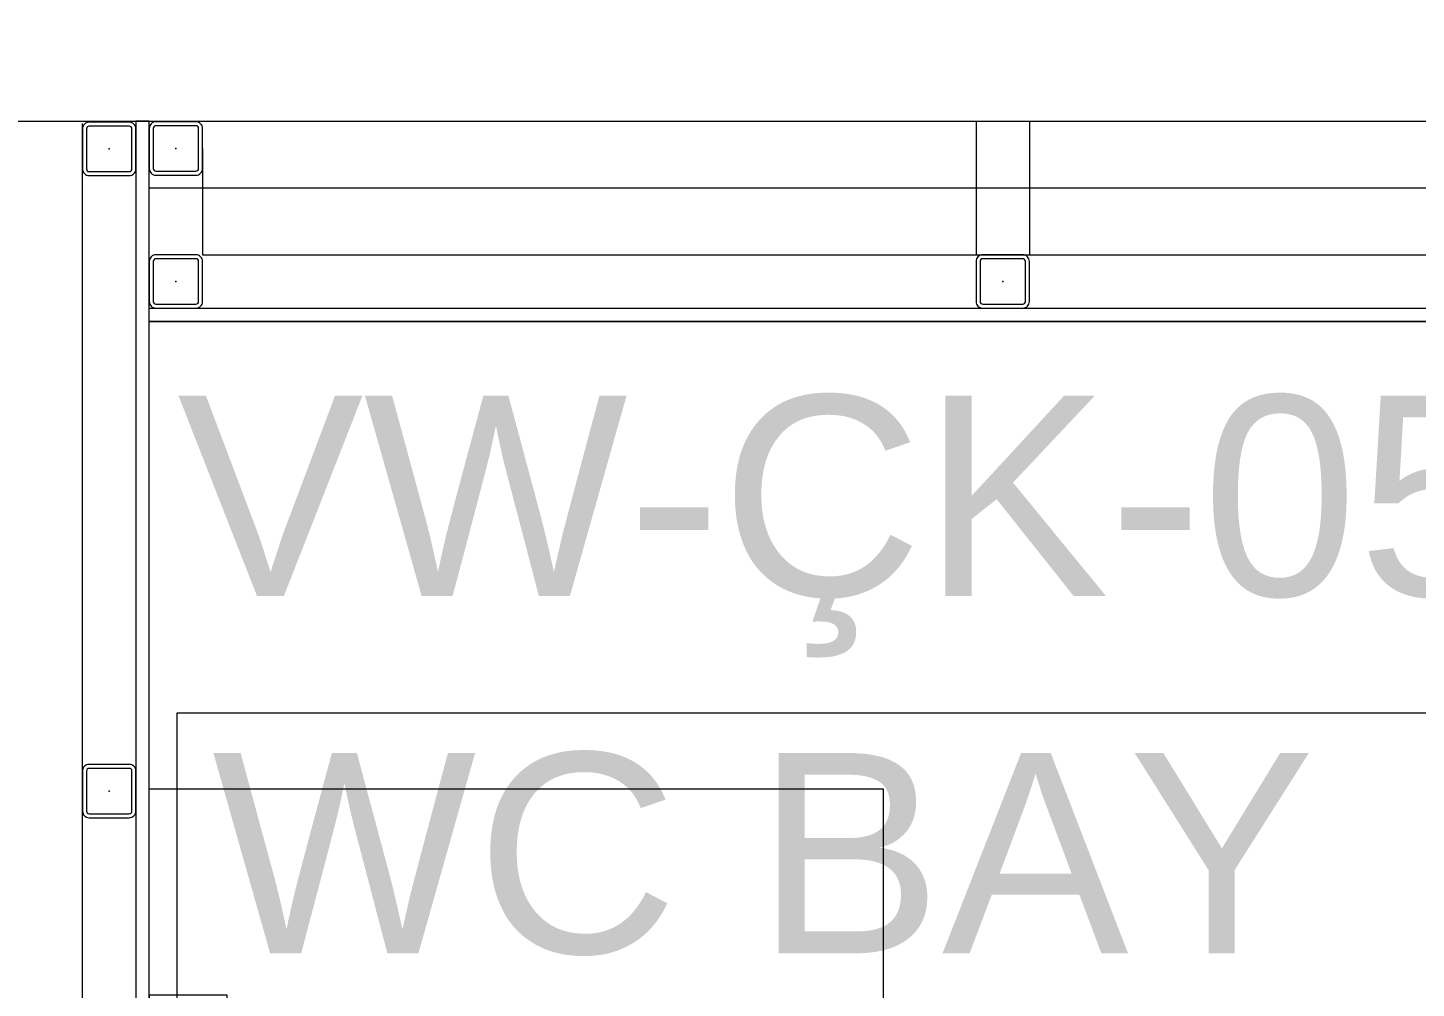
# Model space of a CAD drawing. Extents: x -1073 to 35213, y -1180 to 6950.
# Drawn here: x 31236.7 to 31340.8, y 3392.6 to 3464.5 of the extents above; entities that cross this region are included whole.
import ezdxf
from ezdxf.enums import TextEntityAlignment as Align

# ---------------------------------------------------------------- set-up
doc = ezdxf.new("R2010")
doc.units = 0
doc.header["$LTSCALE"] = 25
doc.layers.get('0').update_dxf_attribs({"color": 9, "lineweight": 9})
for name, color, linetype, lineweight in [('00', 9, 'Continuous', 9), ('05V', 9, 'Continuous', 9), ('06D', 9, 'Continuous', 9), ('10', 9, 'Continuous', 9), ('11', 9, 'Continuous', 9), ('21_MAHAL', 9, 'Continuous', 9), ('33', 9, 'BATTING', 9)]:
    doc.layers.add(name, color=color, linetype=linetype, lineweight=lineweight)
doc.styles.add('Arial', font='arial.ttf', dxfattribs={"height": 2.5})
doc.styles.add('MuuM_TEXT-STANDART', font='ARIALN.TTF')
doc.linetypes.add('BATTING', pattern='A,0.0001,-0.1,[134,ltypeshp.shx,S=0.1,R=0,X=-0.1,Y=0],-0.2,[134,ltypeshp.shx,S=0.1,R=180,X=0.1,Y=0],-0.1', length=0.4001)

# ---------------------------------------------------------------- blocks, each defined once
blk = doc.blocks.new('sıvı sabunluk plan')
for points in [[(5.85, 1.3), (0, 1.3), (0, 13), (5.85, 13), (5.85, 1.3)], [(3.15, 4.9), (0, 4.9), (0, 9.4), (3.15, 9.4), (3.15, 4.9)], [(5.85, 4.9), (3.15, 4.9), (3.15, 9.4), (5.85, 9.4), (5.85, 4.9)]]:
    blk.add_lwpolyline(points)
blk = doc.blocks.new('LAVABO BATARYA PLAN')
at = {"layer": '05V'}
for points in [[(0, 0), (5.5, 0), (5.5, -1.56), (0, -1.56)], [(9.77, 0), (18.07, 0), (18.07, -3.39), (9.77, -3.39)], [(1.18, -1.56), (4.18, -1.56), (4.18, -16.74), (1.18, -16.74)], [(11.55, -3.39), (16.28, -3.39), (16.28, -7.35), (11.55, -7.35)]]:
    blk.add_lwpolyline(points, close=True, dxfattribs=at)
blk = doc.blocks.new('Group-398-1')
at = {"lineweight": 0, "flags": 128}
blk.add_lwpolyline([(384774.1706, 69367.6054), (384774.1706, 69368.1554), (384775.3706, 69368.1554), (384775.3706, 69367.6054)], close=True, dxfattribs=at)
blk.add_lwpolyline([(384775.3706, 69367.6054), (384774.1706, 69367.6054), (384774.1706, 69368.1554), (384775.3706, 69368.1554)], close=True)
for points in [[(384775.042, 69367.7395), (384775.042, 69368.0459, 0.414214), (384775.018, 69368.0699, -0.035809), (384774.946, 69368.0751, 0.067889), (384774.5706, 69368.0751, -0.002456), (384774.498, 69368.0751, 0.418149), (384774.4431, 69368.0334), (384774.4431, 69367.7422)], [(384775.042, 69368.0361), (384775.042, 69367.7297, -0.414214), (384775.018, 69367.7057, 0.035809), (384774.946, 69367.7005, -0.067889), (384774.5706, 69367.7005, 0.025966), (384774.498, 69367.7005, -0.418149), (384774.4431, 69367.7422), (384774.4431, 69368.0334)]]:
    blk.add_lwpolyline(points, format="xyb")
for centre, radius in [((384774.7423, 69367.8911), 0.0414), ((384774.7414, 69367.8903), 0.0228)]:
    blk.add_circle(centre, radius)
blk.add_ellipse((384774.7438, 69367.7338), major_axis=(0.0138, 0), ratio=0.667081)
at = {"xscale": 0.01, "yscale": 0.01, "zscale": 0.01, "rotation": 180}
blk.add_blockref('LAVABO BATARYA PLAN', (384774.7693, 69367.6054), dxfattribs=at)
at = {"layer": '05V', "extrusion": (0, 0, -1), "xscale": 0.01, "yscale": 0.01, "zscale": -0.01, "rotation": 270}
blk.add_blockref('sıvı sabunluk plan', (-384774.4553, 69367.6639), dxfattribs=at)
blk = doc.blocks.new('Prf-40x40')
for points in [[(1.5, -2), (-1.5, -2, -0.414214), (-2, -1.5), (-2, 1.5, -0.414214), (-1.5, 2), (1.5, 2, -0.414214), (2, 1.5), (2, -1.5, -0.414214)], [(1.5, -1.7), (-1.5, -1.7, -0.414214), (-1.7, -1.5), (-1.7, 1.5, -0.414214), (-1.5, 1.7), (1.5, 1.7, -0.414214), (1.7, 1.5), (1.7, -1.5, -0.414214)]]:
    blk.add_lwpolyline(points, format="xyb", close=True)
blk.add_point((0, 0))
blk = doc.blocks.new('0_roomno2')
blk.add_lwpolyline([(19.375, -10.5), (0, -10.5), (0, 0), (19.375, 0)], close=True)
at = {"style": 'Arial'}
blk.add_attdef('ODANO', (0, 1.17), '', height=2, dxfattribs=at)
blk.add_attdef('MEKANADI', text='', height=2, dxfattribs=at).set_placement((0.35, -3), align=Align.BOTTOM_LEFT)
at = {"style": 'MuuM_TEXT-STANDART', "width": 0.6}
for tag, p in [('YER01', (10, -4.5)), ('TAVAN01', (13.75, -4.5)), ('DUVAR01', (17.5, -4.5)), ('YER02', (10, -6.75)), ('TAVAN02', (13.75, -6.75)), ('DUVAR02', (17.5, -6.75)), ('YER03', (10, -9)), ('TAVAN03', (13.75, -9)), ('DUVAR03', (17.5, -9))]:
    blk.add_attdef(tag, text='', height=1.5, dxfattribs=at).set_placement(p, align=Align.MIDDLE_CENTER)
for tag, p in [('M2', (0.35, -4.875)), ('TEMIZTAVANYUKSEKLIGI', (1.8, -8.608))]:
    blk.add_attdef(tag, text='', height=1.5, dxfattribs=at).set_placement(p, align=Align.MIDDLE_LEFT)

msp = doc.modelspace()

# ---------------------------------------------------------------- linework, layer by layer
at = {"layer": '00'}
msp.add_lwpolyline([(30810.84, 3405), (30810.84, 3457.5), (31440.84, 3457.5), (31440.84, 3657.5), (31470.84, 3657.5), (31470.84, 3672.5), (31440.84, 3672.5), (31440.84, 3737.5), (31425.84, 3737.5), (31425.84, 3557.5), (31390.84, 3557.5), (31390.84, 3542.5), (31425.84, 3542.5)], dxfattribs=at)
at = {"layer": '06D'}
for points in [[(31307.81, 3457.5), (31307.81, 3447.5)], [(31311.81, 3457.5), (31311.81, 3447.5)], [(31249.84, 3455.46), (31249.84, 3447.5)], [(31249.84, 3447.5), (31432.84, 3447.5)], [(31245.84, 3442.5), (31432.84, 3442.5)]]:
    msp.add_lwpolyline(points, dxfattribs=at)
at = {"layer": '11'}
for points in [[(31244.84, 3287.43), (31245.84, 3287.43), (31245.84, 3457.5), (31244.84, 3457.5)], [(31245.84, 3442.5), (31245.84, 3443.5), (31432.84, 3443.5), (31432.84, 3442.5)]]:
    msp.add_lwpolyline(points, close=True, dxfattribs=at)
at = {"layer": '33', "ltscale": 0.3}
for points in [[(31240.84, 3287.53), (31240.84, 3457.33)], [(31432.74, 3452.5), (31245.84, 3452.5)]]:
    msp.add_lwpolyline(points, dxfattribs=at)

# ---------------------------------------------------------------- block references
at = {"layer": '05V', "xscale": 100, "yscale": 100, "zscale": 100, "rotation": 270}
msp.add_blockref('Group-398-1', (-6905514.7, 38480824.56), dxfattribs=at)
at = {"layer": '10', "xscale": -1}
for p, rotation in [((31242.84, 3455.43), 90), ((31247.84, 3455.46), 270), ((31247.84, 3445.5), 270), ((31309.81, 3445.5), 270), ((31242.84, 3407.33), 90)]:
    msp.add_blockref('Prf-40x40', p, dxfattribs=dict(at, rotation=rotation))
at = {"layer": '21_MAHAL'}
ref = msp.add_blockref('0_roomno2', (31247.94, 3413.18), dxfattribs=dict(at, xscale=7.5, yscale=7.5, zscale=7.5))
ref.add_attrib('ODANO', 'VW-ÇK-05', (31247.94, 3421.95), dxfattribs={"layer": '0', "height": 15, "style": 'Arial'})
ref.add_attrib('MEKANADI', 'WC BAY', dxfattribs={"layer": '0', "height": 15, "style": 'Arial'}).set_placement((31250.56, 3390.68), align=Align.BOTTOM_LEFT)

doc.saveas('drawing.dxf')
